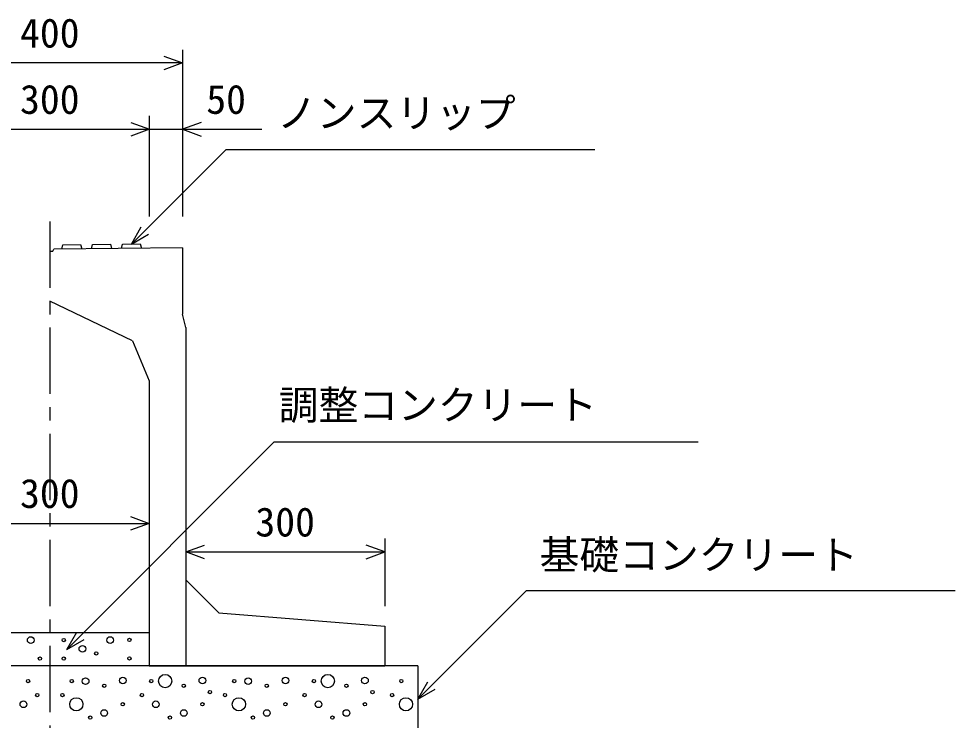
# Model space of a CAD drawing. Units: millimetres, scale not verified. Extents: x -16800 to 16800, y -5940 to 5940.
# Drawn here: x 7203 to 8616, y 2867 to 3924 of the extents above; entities that cross this region are included whole.
import ezdxf
from ezdxf.enums import TextEntityAlignment as Align

# ---------------------------------------------------------------- set-up
doc = ezdxf.new("R2010")
doc.units = ezdxf.units.MM
doc.header["$LTSCALE"] = 20
doc.linetypes.add('CHAIN1', pattern=[8, 5, -1, 1, -1])
for name, color, linetype, lineweight in [('0-0_DIM', 7, 'Continuous', 25), ('0-2_HATCH', 6, 'Continuous', 25), ('0-5_OUTLINE', 3, 'Continuous', 25)]:
    doc.layers.add(name, color=color, linetype=linetype, lineweight=lineweight)
doc.styles.add('ＭＳ ゴシック', font='')
doc.styles.get('ＭＳ ゴシック').set_extended_font_data('MS Gothic')

msp = doc.modelspace()

# ---------------------------------------------------------------- linework, layer by layer
at = {"layer": '0-0_DIM'}
for p, q in [((7450, 3877.83), (7450, 3626.09)), ((7450, 3857.83), (7050, 3857.83)), ((7400, 3777.83), (7400, 3626.09)), ((7100, 3757.83), (7400, 3757.83)), ((7400, 3757.83), (7450, 3757.83)), ((7450, 3757.83), (7569.66, 3757.83)), ((7372.95, 3584.81), (7515.16, 3727.03)), ((8072.05, 3727.03), (7515.16, 3727.03)), ((7372.95, 3584.81), (7387.95, 3610.79)), ((7372.95, 3584.81), (7398.93, 3599.81)), ((7100, 3163.62), (7400, 3163.62)), ((7755, 3140.58), (7755, 3038.62)), ((7455, 3120.58), (7755, 3120.58)), ((7968.65, 3062.27), (7805, 2898.62)), ((7968.65, 3062.27), (8615.53, 3062.27)), ((7275.74, 2973.62), (7290.74, 2999.6)), ((7275.74, 2973.62), (7301.72, 2988.62)), ((7805, 2898.62), (7820, 2924.6)), ((7805, 2898.62), (7830.98, 2913.62))]:
    msp.add_line(p, q, dxfattribs=at)
at = {"layer": '0-0_DIM', "linetype": 'CHAIN1'}
msp.add_line((7250, 3618.77), (7250, 2643.47), dxfattribs=at)
at = {"layer": '0-0_DIM'}
for points in [[(7421.85, 3868.09), (7450.04, 3857.83), (7421.85, 3847.57)], [(7371.88, 3768.09), (7400.08, 3757.83), (7371.88, 3747.57)], [(7478.12, 3768.09), (7449.92, 3757.83), (7478.12, 3747.57)], [(7275.74, 2973.62), (7588.43, 3286.32), (8227.64, 3286.32)], [(7371.81, 3173.88), (7400, 3163.62), (7371.81, 3153.36)], [(7483.19, 3110.32), (7455, 3120.58), (7483.19, 3130.84)], [(7726.81, 3110.32), (7755, 3120.58), (7726.81, 3130.84)]]:
    msp.add_lwpolyline(points, dxfattribs=at)
at = {"layer": '0-2_HATCH'}
for p, q in [((7313, 3577.7), (7314.5, 3584.22)), ((7358, 3578.16), (7359.5, 3584.68))]:
    msp.add_line(p, q, dxfattribs=at)
for points in [[(7268, 3577.24), (7269.45, 3583.76), (7296.45, 3584.03), (7298, 3577.55)], [(7314.45, 3584.22), (7341.45, 3584.49), (7343, 3578.01)], [(7359.45, 3584.68), (7386.45, 3584.95), (7388, 3578.47)]]:
    msp.add_lwpolyline(points, dxfattribs=at)
for centre, radius in [((7221.09, 2987.65), 5), ((7271, 2987.65), 2.5), ((7341.09, 2987.65), 5), ((7369.95, 2987.93), 2.5), ((7299.04, 2974.52), 5), ((7320.07, 2967.51), 2.5), ((7235.11, 2959.64), 2.5), ((7271, 2959.64), 2.5), ((7369.95, 2959.92), 2.5), ((7217.07, 2925.8), 2.5), ((7282.93, 2925.8), 2.5), ((7303.96, 2925.8), 5), ((7360.03, 2926.67), 5), ((7402.93, 2925.8), 2.5), ((7423.96, 2925.8), 10), ((7480.03, 2926.67), 5), ((7528.15, 2925.8), 2.5), ((7549.18, 2925.8), 5), ((7605.26, 2926.67), 5), ((7648.15, 2925.8), 2.5), ((7669.18, 2925.8), 10), ((7725.26, 2926.67), 5), ((7780.08, 2925.8), 2.5), ((7331.99, 2918.8), 2.5), ((7451.99, 2918.8), 2.5), ((7491.37, 2909.11), 2.5), ((7577.22, 2918.8), 2.5), ((7697.22, 2918.8), 2.5), ((7736.6, 2909.11), 2.5), ((7210.06, 2890.78), 5), ((7231.09, 2904.79), 2.5), ((7268.91, 2904.79), 2.5), ((7289.94, 2890.78), 10), ((7388.91, 2904.79), 2.5), ((7409.94, 2890.78), 5), ((7514.13, 2904.79), 2.5), ((7535.16, 2890.78), 10), ((7634.13, 2904.79), 2.5), ((7655.16, 2890.78), 5), ((7766.06, 2904.79), 2.5), ((7787.09, 2890.78), 10), ((7331.99, 2877.65), 5), ((7360.03, 2890.78), 2.5), ((7451.99, 2877.65), 5), ((7480.03, 2890.78), 2.5), ((7577.22, 2877.65), 5), ((7605.26, 2890.78), 2.5), ((7697.22, 2877.65), 5), ((7725.26, 2890.78), 2.5), ((7310.97, 2870.65), 2.5), ((7430.97, 2870.65), 2.5), ((7556.19, 2870.65), 2.5), ((7676.19, 2870.65), 2.5)]:
    msp.add_circle(centre, radius, dxfattribs=at)
at = {"layer": '0-5_OUTLINE'}
for p, q in [((7450, 3579.12), (7256, 3577.18)), ((7450, 3579.12), (7450, 3479.12)), ((7374.8, 3438.62), (7250, 3498.62)), ((7455, 3459.12), (7450, 3479.12)), ((7455, 3459.12), (7455, 2948.62)), ((7374.8, 3438.62), (7400, 3378.62)), ((7400, 3378.62), (7400, 2948.62)), ((7455, 3078.62), (7505, 3028.62)), ((7505, 3028.62), (7755, 3008.62)), ((7755, 3008.62), (7755, 2948.62)), ((7400, 2998.62), (7100, 2998.62)), ((7805, 2948.62), (6995, 2948.62)), ((7400, 2948.62), (7755, 2948.62)), ((7805, 2948.62), (7805, 2848.62))]:
    msp.add_line(p, q, dxfattribs=at)
msp.add_lwpolyline([(7250, 3573.92), (7254.5, 3573.92), (7256, 3577.18)], dxfattribs=at)

# ---------------------------------------------------------------- texts
at = {"layer": '0-0_DIM', "style": 'ＭＳ ゴシック'}
for s, p in [('400', (7205, 3867.83)), ('300', (7205, 3767.83)), ('50', (7485.91, 3767.83)), ('ノンスリップ', (7592.47, 3747.21)), ('調整コンクリート', (7595.15, 3306.83)), ('300', (7205, 3173.62)), ('300', (7560, 3130.58)), ('基礎コンクリート', (7988.65, 3081.01))]:
    msp.add_text(s, height=43.99, dxfattribs=at).set_placement(p, align=Align.BOTTOM_LEFT)

doc.saveas('drawing.dxf')
